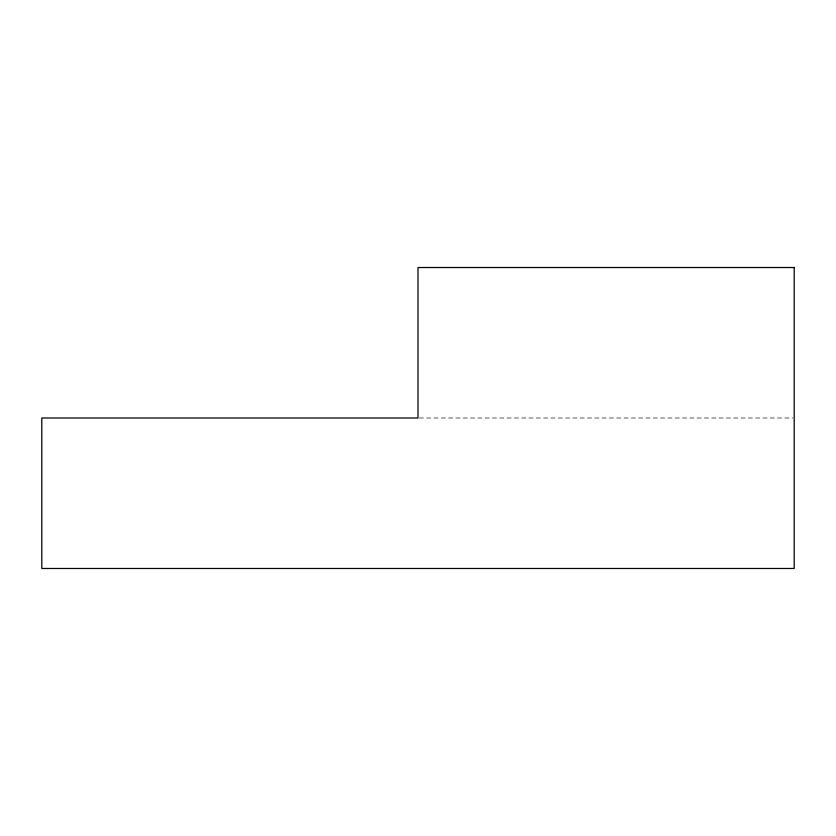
<?xml version="1.0" encoding="UTF-8"?>
<svg xmlns="http://www.w3.org/2000/svg" width="836" height="836" viewBox="0 0 836 836"><rect width="100%" height="100%" fill="white"/><g stroke="black" fill="none" stroke-linecap="round" stroke-linejoin="round"><path stroke-width="0.63" stroke-dasharray="4.18 3.13" d="M419.306 418L792.894 418"/><path stroke-width="1.25" d="M794.2 267.52L418 267.52L418 418L41.8 418L41.8 568.48L794.2 568.48L794.2 267.52"/></g></svg>
